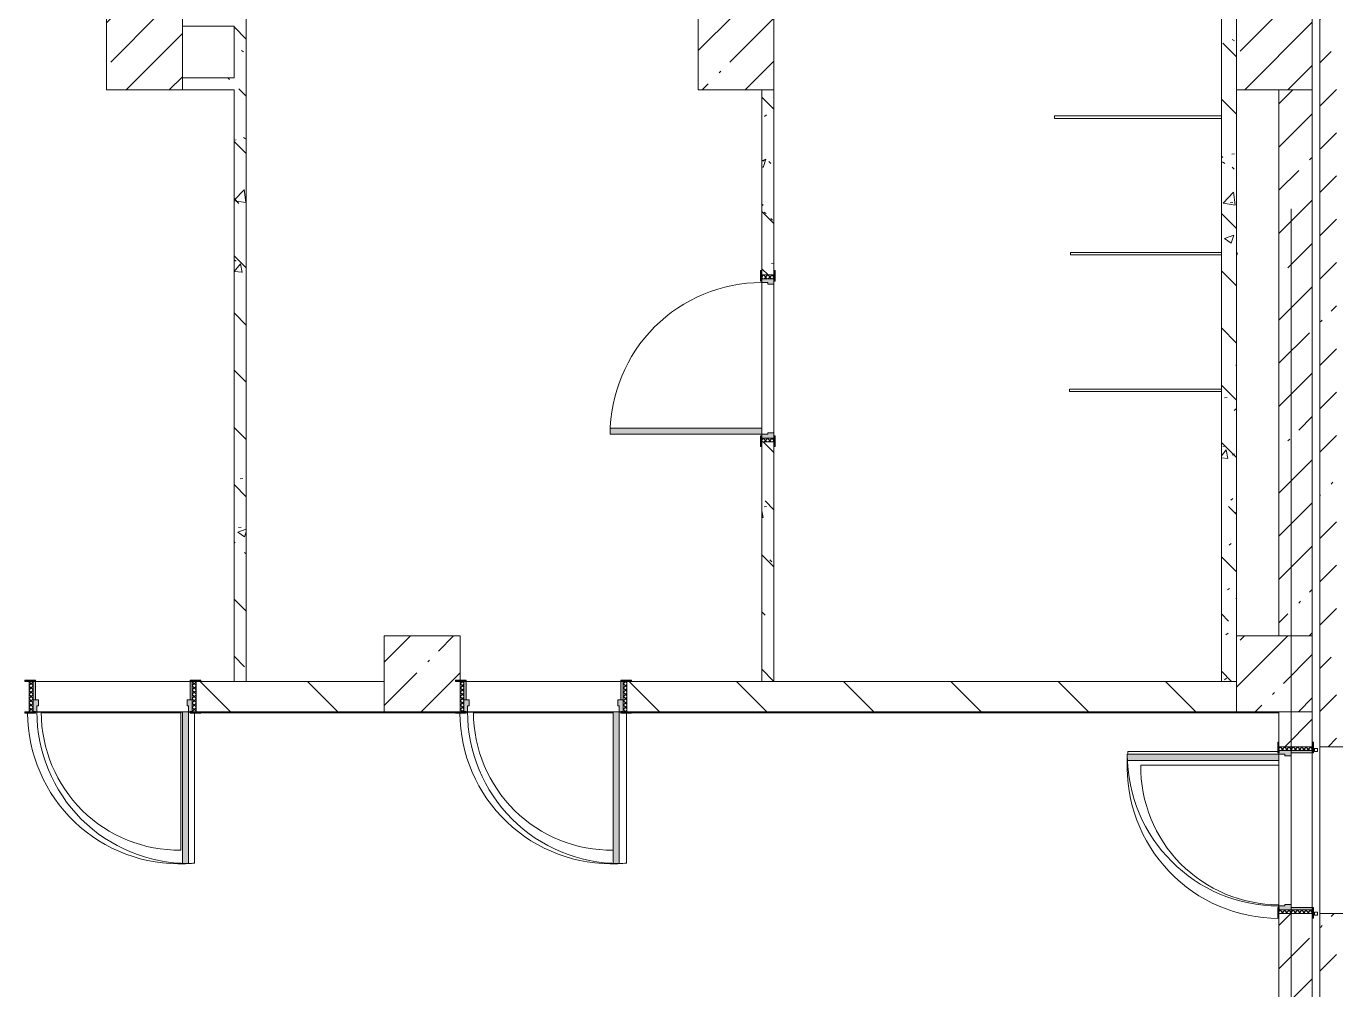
# Model space of a CAD drawing. Header units: millimetres. Extents: x 81632 to 272167, y -8553 to 29000.
# Drawn here: x 221181 to 229816, y 16767 to 23120 of the extents above; entities that cross this region are included whole.
import ezdxf

# ---------------------------------------------------------------- set-up
doc = ezdxf.new("R2010")
doc.units = ezdxf.units.MM
for name, color, linetype, lineweight, true_color in [('A-DOOR-5', 7, 'Continuous', 5, 0xe2e2e2), ('A-DOOR-6', 7, 'Continuous', 5, 0xaaaaaa), ('A-DOOR-FRAM-4', 7, 'Continuous', 5, 0xe2e2e2), ('A-DOOR-FRAM-6', 7, 'Continuous', 5, 0xaaaaaa), ('A-FLOR-1', 7, 'Continuous', 5, 0xaaaaaa), ('I-WALL-4', 7, 'Continuous', 5, 0x737373), ('I-WALL-5', 7, 'Continuous', 5, 0x787878)]:
    doc.layers.add(name, color=color, linetype=linetype, lineweight=lineweight, true_color=true_color)
for name, color, linetype, lineweight in [('A-GENM', 7, 'Continuous', 5), ('A-WALL', 7, 'Continuous', 9), ('A-WALL-2', 7, 'Continuous', 5), ('I-WALL-3', 7, 'Continuous', 5), ('S-COLS-1', 7, 'Continuous', 5), ('Оси', 7, 'Continuous', 9)]:
    doc.layers.add(name, color=color, linetype=linetype, lineweight=lineweight)
pattern_1 = [(45, (144961.33, 0), (-285.1231, 285.1231), []), (45, (145246.45, 0), (-285.1231, 285.1231), [504.031, -100.806, 16.764, -84.042])]
pattern_2 = [(135, (144961.33, 0), (-377.1708, -377.1708), [533.4, -88.9, 17.78, -88.9]), (135, (144961.33, 376.94), (-377.1708, -377.1708), []), (50, (144961.33, 0), (637.6445, -55.7866), [66.675, -733.425]), (355, (144961.3, 0), (-123.3494, 668.699), [53.34, -586.74]), (100.451, (145014.47, -4.65), (514.299, 612.908), [56.665, -623.315]), (46.184, (144961.3, 177.8), (948.7764, -147.15), [100.012, -1100.137]), (96.636, (145040.4, 165.5), (830.909, 865.997), [84.998, -934.973]), (351.184, (144961.3, 177.8), (830.918, 865.988), [80.01, -880.11]), (21, (145050.23, 133.35), (530.6506, -357.9283), [66.675, -733.425]), (326, (145050.2, 133.35), (216.308, 644.6585), [53.34, -586.74]), (71.451, (145094.45, 103.5), (746.9596, 286.7243), [56.665, -623.315]), (37.5, (144961.33, 0), (10.81053, 295.9426), [16.764, -562.864, 16.764, -578.866, -588.962]), (37.5, (144961.33, 0), (10.81053, 295.9426), [-1175.258, 16.764, -572.198]), (7.5, (144961.33, 0), (233.8692, 350.6318), [16.764, -322.834, 16.764, -549.529, -224.472]), (7.5, (144961.33, 0), (233.8692, 350.6318), [-905.891, 16.764, -207.708]), (327.5, (144763.08, 0), (474.5678, -20.0513), [16.764, -205.486, 16.764, -676.656, -920.115]), (327.5, (144763.08, 0), (474.5678, -20.0513), [-915.67, 16.764, -903.351]), (317.5, (144674.2, 0), (518.4522, 88.9934), [16.764, -272.161, 16.764, -443.738, -653.415]), (317.5, (144674.2, 0), (518.4522, 88.9934), [-749.427, 16.764, -636.651])]

# ---------------------------------------------------------------- blocks, each defined once
blk = doc.blocks.new('BSC_Колонна _Прямоугольная - 500х500-23287078-2_6_3_птичка')
at = {"layer": 'S-COLS-1'}
h = blk.add_hatch(dxfattribs=at)
h.set_pattern_fill('FP_74', color=256, style=0, pattern_type=2)
h.set_pattern_definition([(45, (-84450, -22950), (-285.1231, 285.1231), []), (45, (-84164.88, -22950), (-285.1231, 285.1231), [504.031, -100.806, 16.764, -84.042])])
h.paths.add_polyline_path([(-250, -250), (250, -250), (250, 250), (-250, 250)])
for p, q in [((250, 250), (-250, 250)), ((-250, 250), (-250, -250)), ((250, -250), (250, 250)), ((-250, -250), (250, -250))]:
    blk.add_line(p, q, dxfattribs=at)
blk = doc.blocks.new('BSC_Колонна _Прямоугольная - 500х500-V57-2_6_3_птичка')
at = {"layer": 'S-COLS-1'}
h = blk.add_hatch(dxfattribs=at)
h.set_pattern_fill('FP_93', color=256, style=0, pattern_type=2)
h.set_pattern_definition([(45, (-77000, -22950), (-285.1231, 285.1231), []), (45, (-76714.88, -22950), (-285.1231, 285.1231), [504.031, -100.806, 16.764, -84.042])])
h.paths.add_polyline_path([(-250, -250), (250, -250), (250, 250), (-250, 250)])
for p, q in [((250, 250), (-250, 250)), ((-250, 250), (-250, -250)), ((250, -250), (250, 250)), ((-250, -250), (250, -250))]:
    blk.add_line(p, q, dxfattribs=at)
blk = doc.blocks.new('110_Дверь_СКБ_1Ст_Внутренняя1 - Д-4 1100x2100h_су мгн-V61-2_6_3_птичка')
at = {"layer": 'A-DOOR-5'}
h = blk.add_hatch(color=256, dxfattribs=at)
h.paths.add_polyline_path([(-512.5, 40), (-512.5, -40), (-477.5, -40), (-477.5, 0), (-487.5, 0), (-487.5, 40)])
h.paths.add_polyline_path([(502.5, 0), (502.5, -40), (537.5, -40), (537.5, 40), (512.5, 40), (512.5, 0)])
at = {"layer": 'A-DOOR-6'}
h = blk.add_hatch(dxfattribs=at)
h.set_pattern_fill('FP_8', color=256, style=0, pattern_type=2)
h.set_pattern_definition([(135, (1751.41, 104.685), (-14.14214, -14.14214), []), (225, (1751.41, 104.685), (14.14214, -14.14214), [])])
h.paths.add_polyline_path([(537.5, -40), (562.5, -40), (562.5, 40), (537.5, 40)])
at = {"layer": 'A-DOOR-FRAM-4'}
for points in [[(-487.5, 40), (-447.5, 40), (-447.5, 1040), (-487.5, 1040), (-487.5, 937.4)], [(-567.5, 40), (-497.5, 40), (-497.5, 48), (-567.5, 48)], [(522.5, 40), (592.5, 40), (592.5, 48), (522.5, 48)], [(-567.5, -48), (-497.5, -48), (-497.5, -40), (-567.5, -40)], [(522.5, -48), (592.5, -48), (592.5, -40), (522.5, -40)]]:
    blk.add_hatch(color=256, dxfattribs=at).paths.add_polyline_path(points)
at = {"layer": 'A-DOOR-FRAM-6'}
h = blk.add_hatch(dxfattribs=at)
h.set_pattern_fill('FP_9', color=256, style=0, pattern_type=2)
h.set_pattern_definition([(45, (-371.384, 104.685), (-14.1421, 14.1421), []), (135, (-371.384, 104.685), (-14.1421, -14.1421), [])])
h.paths.add_polyline_path([(-537.5, 40), (-537.5, -40), (-512.5, -40), (-512.5, 40)])
at = {"layer": 'A-DOOR-6'}
for p, q in [((-487.5, 1040), (-487.5, 40)), ((-447.5, 1040), (-487.5, 1040)), ((-447.5, 40), (-447.5, 1040)), ((-487.5, 40), (-447.5, 40))]:
    blk.add_line(p, q, dxfattribs=at)
blk.add_arc((-487.5, 40), 1000, 360, 90, dxfattribs=at)
at = {"layer": 'A-DOOR-FRAM-6'}
for p, q in [((-497.5, 48), (-567.5, 48)), ((-567.5, 48), (-567.5, 40)), ((-567.5, 40), (-497.5, 40)), ((-512.5, 40), (-537.5, 40)), ((-537.5, 40), (-537.5, -40)), ((-487.5, 40), (-512.5, 40)), ((-512.5, 40), (-512.5, -40)), ((-512.5, -40), (-512.5, 40)), ((-497.5, 40), (-512.5, 40)), ((-512.5, 40), (-512.5, 39)), ((-512.5, 39), (-497.5, 39)), ((-497.5, 40), (-497.5, 48)), ((-497.5, 39), (-497.5, 40)), ((-487.5, 0), (-487.5, 40)), ((-477.5, 0), (-487.5, 0)), ((-477.5, -40), (-477.5, 0)), ((512.5, 0), (502.5, 0)), ((502.5, 0), (502.5, -40)), ((512.5, 40), (512.5, 0)), ((537.5, 40), (512.5, 40)), ((592.5, 48), (522.5, 48)), ((522.5, 48), (522.5, 40)), ((537.5, 40), (522.5, 40)), ((522.5, 40), (522.5, 39)), ((522.5, 40), (592.5, 40)), ((522.5, 39), (537.5, 39)), ((537.5, -40), (537.5, 40)), ((562.5, 40), (537.5, 40)), ((537.5, 40), (537.5, -40)), ((537.5, 39), (537.5, 40)), ((562.5, -40), (562.5, 40)), ((592.5, 40), (592.5, 48)), ((-497.5, -40), (-567.5, -40)), ((-567.5, -40), (-567.5, -48)), ((-567.5, -48), (-497.5, -48)), ((-537.5, -40), (-512.5, -40)), ((-497.5, -39), (-512.5, -39)), ((-512.5, -39), (-512.5, -40)), ((-512.5, -40), (-477.5, -40)), ((-512.5, -40), (-497.5, -40)), ((-497.5, -40), (-497.5, -39)), ((-497.5, -48), (-497.5, -40)), ((502.5, -40), (537.5, -40)), ((537.5, -39), (522.5, -39)), ((522.5, -39), (522.5, -40)), ((522.5, -40), (537.5, -40)), ((592.5, -40), (522.5, -40)), ((522.5, -40), (522.5, -48)), ((522.5, -48), (592.5, -48)), ((537.5, -40), (537.5, -39)), ((537.5, -40), (562.5, -40)), ((592.5, -48), (592.5, -40))]:
    blk.add_line(p, q, dxfattribs=at)
blk = doc.blocks.new('110_Дверь_СКБ_1Ст_Внутренняя1 - Д-4 1100x2100h_су мгн-32375332-2_6_3_птичка')
at = {"layer": 'A-DOOR-5'}
h = blk.add_hatch(color=256, dxfattribs=at)
h.paths.add_polyline_path([(512.5, 100), (512.5, 60), (502.5, 60), (502.5, 20), (537.5, 24.3), (537.5, 100)])
h.paths.add_polyline_path([(-487.5, 100), (-512.5, 100), (-512.5, 20), (-477.5, 20), (-477.5, 60), (-487.5, 60)])
at = {"layer": 'A-DOOR-6'}
h = blk.add_hatch(dxfattribs=at)
h.set_pattern_fill('FP_22', color=256, style=0, pattern_type=2)
h.set_pattern_definition([(135, (1751.41, 164.685), (-14.14214, -14.14214), []), (225, (1751.41, 164.685), (14.14214, -14.14214), [])])
h.paths.add_polyline_path([(562.5, 100), (537.5, 100), (537.5, -100), (562.5, -100), (562.5, 24.3)])
at = {"layer": 'A-DOOR-FRAM-4'}
for points in [[(-487.5, 1100), (-487.5, 100), (-447.5, 100), (-447.5, 1100)], [(-567.5, 108), (-567.5, 100), (-497.5, 100), (-497.5, 108)], [(592.5, 108), (522.5, 108), (522.5, 100), (592.5, 100)], [(-497.5, 20), (-512.5, 20), (-512.5, -100), (-497.5, -100)], [(537.5, 20), (522.5, 20), (522.5, -100), (537.5, -100)], [(-567.5, -100), (-567.5, -108), (-497.5, -108), (-497.5, -100)], [(592.5, -100), (522.5, -100), (522.5, -108), (592.5, -108)]]:
    blk.add_hatch(color=256, dxfattribs=at).paths.add_polyline_path(points)
at = {"layer": 'A-DOOR-FRAM-6'}
h = blk.add_hatch(dxfattribs=at)
h.set_pattern_fill('FP_23', color=256, style=0, pattern_type=2)
h.set_pattern_definition([(45, (-371.384, 164.685), (-14.1421, 14.1421), []), (135, (-371.384, 164.685), (-14.1421, -14.1421), [])])
h.paths.add_polyline_path([(-512.5, 100), (-537.5, 100), (-537.5, -100), (-512.5, -100)])
at = {"layer": 'A-DOOR-6'}
for p, q in [((-487.5, 1100), (-487.5, 100)), ((-447.5, 1100), (-487.5, 1100)), ((-447.5, 100), (-447.5, 1100)), ((-487.5, 100), (-447.5, 100))]:
    blk.add_line(p, q, dxfattribs=at)
blk.add_arc((-487.5, 100), 1000, 360, 90, dxfattribs=at)
at = {"layer": 'A-DOOR-FRAM-6'}
for p, q in [((-497.5, 108), (-567.5, 108)), ((-567.5, 108), (-567.5, 100)), ((-567.5, 100), (-497.5, 100)), ((-512.5, 100), (-537.5, 100)), ((-537.5, 100), (-537.5, -100)), ((-487.5, 100), (-512.5, 100)), ((-512.5, 100), (-512.5, 20)), ((-512.5, -100), (-512.5, 100)), ((-497.5, 100), (-512.5, 100)), ((-512.5, 100), (-512.5, 99)), ((-512.5, 99), (-497.5, 99)), ((-497.5, 100), (-497.5, 108)), ((-497.5, 99), (-497.5, 100)), ((-487.5, 60), (-487.5, 100)), ((512.5, 100), (512.5, 60)), ((537.5, 100), (512.5, 100)), ((592.5, 108), (522.5, 108)), ((522.5, 108), (522.5, 100)), ((537.5, 100), (522.5, 100)), ((522.5, 100), (522.5, 99)), ((522.5, 100), (592.5, 100)), ((522.5, 99), (537.5, 99)), ((537.5, 20), (537.5, 100)), ((562.5, 100), (537.5, 100)), ((537.5, 100), (537.5, -100)), ((537.5, 99), (537.5, 100)), ((562.5, -100), (562.5, 100)), ((592.5, 100), (592.5, 108)), ((-512.5, 20), (-477.5, 20)), ((-497.5, 20), (-512.5, 20)), ((-512.5, 20), (-512.5, -100)), ((-497.5, -100), (-497.5, 20)), ((-477.5, 60), (-487.5, 60)), ((-477.5, 20), (-477.5, 60)), ((512.5, 60), (502.5, 60)), ((502.5, 60), (502.5, 20)), ((502.5, 20), (537.5, 20)), ((537.5, 20), (522.5, 20)), ((522.5, 20), (522.5, -100)), ((537.5, -100), (537.5, 20)), ((-497.5, -100), (-567.5, -100)), ((-567.5, -100), (-567.5, -108)), ((-567.5, -108), (-497.5, -108)), ((-537.5, -100), (-512.5, -100)), ((-512.5, -100), (-497.5, -100)), ((-497.5, -108), (-497.5, -100)), ((522.5, -100), (537.5, -100)), ((592.5, -100), (522.5, -100)), ((522.5, -100), (522.5, -108)), ((522.5, -108), (592.5, -108)), ((537.5, -100), (562.5, -100)), ((592.5, -108), (592.5, -100))]:
    blk.add_line(p, q, dxfattribs=at)
blk = doc.blocks.new('131_Сантехническая перегородка - СП-2-29831410-2_6_3_птичка')
at = {"layer": 'A-GENM'}
for p, q in [((0, 8), (1100, 8)), ((1100, 8), (1100, -8)), ((1100, -8), (0, -8))]:
    blk.add_line(p, q, dxfattribs=at)
blk = doc.blocks.new('131_Сантехническая перегородка - СП-2-16286057-2_6_3_птичка')
at = {"layer": 'A-GENM'}
for p, q in [((0, 8), (995.7, 8)), ((0, 8), (0, -8)), ((1100, 8), (1100, -8)), ((995.7, -8), (0, -8))]:
    blk.add_line(p, q, dxfattribs=at)
blk = doc.blocks.new('131_Сантехническая перегородка - СП-2-V64-2_6_3_птичка')
at = {"layer": 'A-GENM'}
for p, q in [((0, 8), (1000.7, 8)), ((0, 8), (0, -8)), ((1000.7, -8), (0, -8))]:
    blk.add_line(p, q, dxfattribs=at)
blk = doc.blocks.new('110_Дверь_СКБ_1Ст_Внутренняя1 - Д-4 _л_ 1100x2100h_су мгн-V88-2_6_3_птичка')
at = {"layer": 'A-DOOR-5'}
h = blk.add_hatch(color=256, dxfattribs=at)
h.paths.add_polyline_path([(-512.5, 110), (-512.5, 30), (-477.5, 30), (-477.5, 70), (-487.5, 70), (-487.5, 110)])
h.paths.add_polyline_path([(502.5, 70), (502.5, 30), (537.5, 30), (537.5, 110), (512.5, 110), (512.5, 70)])
at = {"layer": 'A-DOOR-6'}
h = blk.add_hatch(dxfattribs=at)
h.set_pattern_fill('FP_20', color=256, style=0, pattern_type=2)
h.set_pattern_definition([(135, (1751.41, 174.685), (-14.14214, -14.14214), []), (225, (1751.41, 174.685), (14.14214, -14.14214), [])])
h.paths.add_polyline_path([(537.5, 110), (537.5, -110), (562.5, -110), (562.5, 110)])
at = {"layer": 'A-DOOR-FRAM-4'}
for points in [[(472.5, 110), (512.5, 110), (512.5, 1110), (472.5, 1110), (472.5, 815.6)], [(-567.5, 110), (-497.5, 110), (-497.5, 118), (-567.5, 118)], [(522.5, 110), (592.5, 110), (592.5, 118), (522.5, 118)], [(-512.5, 30), (-512.5, -110), (-497.5, -110), (-497.5, 30)], [(522.5, 30), (522.5, -110), (537.5, -110), (537.5, 30)], [(-567.5, -118), (-497.5, -118), (-497.5, -110), (-567.5, -110)], [(522.5, -118), (592.5, -118), (592.5, -110), (522.5, -110)]]:
    blk.add_hatch(color=256, dxfattribs=at).paths.add_polyline_path(points)
at = {"layer": 'A-DOOR-FRAM-6'}
h = blk.add_hatch(dxfattribs=at)
h.set_pattern_fill('FP_21', color=256, style=0, pattern_type=2)
h.set_pattern_definition([(45, (-371.384, 174.685), (-14.1421, 14.1421), []), (135, (-371.384, 174.685), (-14.1421, -14.1421), [])])
h.paths.add_polyline_path([(-537.5, 110), (-537.5, -110), (-512.5, -110), (-512.5, 110)])
at = {"layer": 'A-DOOR-6'}
for p, q in [((512.5, 1110), (472.5, 1110)), ((472.5, 1110), (472.5, 110)), ((512.5, 110), (512.5, 1110)), ((472.5, 110), (512.5, 110))]:
    blk.add_line(p, q, dxfattribs=at)
blk.add_arc((512.5, 110), 1000, 90, 180, dxfattribs=at)
at = {"layer": 'A-DOOR-FRAM-6'}
for p, q in [((-497.5, 118), (-567.5, 118)), ((-567.5, 118), (-567.5, 110)), ((-567.5, 110), (-497.5, 110)), ((-512.5, 110), (-537.5, 110)), ((-537.5, 110), (-537.5, -110)), ((-487.5, 110), (-512.5, 110)), ((-512.5, 110), (-512.5, 30)), ((-512.5, -110), (-512.5, 110)), ((-497.5, 110), (-512.5, 110)), ((-512.5, 110), (-512.5, 109)), ((-512.5, 109), (-497.5, 109)), ((-497.5, 110), (-497.5, 118)), ((-497.5, 109), (-497.5, 110)), ((-487.5, 70), (-487.5, 110)), ((512.5, 110), (512.5, 70)), ((537.5, 110), (512.5, 110)), ((592.5, 118), (522.5, 118)), ((522.5, 118), (522.5, 110)), ((537.5, 110), (522.5, 110)), ((522.5, 110), (522.5, 109)), ((522.5, 110), (592.5, 110)), ((522.5, 109), (537.5, 109)), ((537.5, 30), (537.5, 110)), ((562.5, 110), (537.5, 110)), ((537.5, 110), (537.5, -110)), ((537.5, 109), (537.5, 110)), ((562.5, -110), (562.5, 110)), ((592.5, 110), (592.5, 118)), ((-512.5, 30), (-477.5, 30)), ((-497.5, 30), (-512.5, 30)), ((-512.5, 30), (-512.5, -110)), ((-497.5, -110), (-497.5, 30)), ((-477.5, 70), (-487.5, 70)), ((-477.5, 30), (-477.5, 70)), ((512.5, 70), (502.5, 70)), ((502.5, 70), (502.5, 30)), ((502.5, 30), (537.5, 30)), ((537.5, 30), (522.5, 30)), ((522.5, 30), (522.5, -110)), ((537.5, -110), (537.5, 30)), ((-497.5, -110), (-567.5, -110)), ((-567.5, -110), (-567.5, -118)), ((-567.5, -118), (-497.5, -118)), ((-537.5, -110), (-512.5, -110)), ((-512.5, -110), (-497.5, -110)), ((-497.5, -118), (-497.5, -110)), ((522.5, -110), (537.5, -110)), ((592.5, -110), (522.5, -110)), ((522.5, -110), (522.5, -118)), ((522.5, -118), (592.5, -118)), ((537.5, -110), (562.5, -110)), ((592.5, -118), (592.5, -110))]:
    blk.add_line(p, q, dxfattribs=at)
blk = doc.blocks.new('BSC_Колонна _Прямоугольная - 500х500-V108-2_6_3_птичка')
at = {"layer": 'S-COLS-1'}
h = blk.add_hatch(dxfattribs=at)
h.set_pattern_fill('FP_127', color=256, style=0, pattern_type=2)
h.set_pattern_definition([(45, (-78830, -18850), (-285.1231, 285.1231), []), (45, (-78544.88, -18850), (-285.1231, 285.1231), [504.031, -100.806, 16.764, -84.042])])
h.paths.add_polyline_path([(-250, -250), (250, -250), (250, -50), (220, -50), (220, -42), (250, -42), (250, 250), (-250, 250), (-250, -50)])
for p, q in [((250, 250), (-250, 250)), ((-250, 250), (-250, -250)), ((250, -42), (250, 250)), ((-250, -250), (220, -250))]:
    blk.add_line(p, q, dxfattribs=at)
blk = doc.blocks.new('BSC_Колонна _Прямоугольная - 500х500-V109-2_6_3_птичка')
at = {"layer": 'S-COLS-1'}
h = blk.add_hatch(dxfattribs=at)
h.set_pattern_fill('FP_128', color=256, style=0, pattern_type=2)
h.set_pattern_definition([(45, (-84450, -18850), (-285.1231, 285.1231), []), (45, (-84164.88, -18850), (-285.1231, 285.1231), [504.031, -100.806, 16.764, -84.042])])
h.paths.add_polyline_path([(-250, -250), (250, -250), (250, 250), (-250, 250)])
for p, q in [((250, 250), (-250, 250)), ((-250, 250), (-250, -250)), ((250, -250), (250, 250)), ((-250, -250), (250, -250))]:
    blk.add_line(p, q, dxfattribs=at)
blk = doc.blocks.new('BSC_Колонна _Прямоугольная - 500х500-V110-2_6_3_птичка')
at = {"layer": 'S-COLS-1'}
h = blk.add_hatch(dxfattribs=at)
h.set_pattern_fill('FP_129', color=256, style=0, pattern_type=2)
h.set_pattern_definition([(45, (-80900, -22950), (-285.1231, 285.1231), []), (45, (-80614.88, -22950), (-285.1231, 285.1231), [504.031, -100.806, 16.764, -84.042])])
h.paths.add_polyline_path([(-250, -250), (250, -250), (250, 250), (-250, 250)])
for p, q in [((250, 250), (-250, 250)), ((-250, 250), (-250, -250)), ((250, -250), (250, 250)), ((-250, -250), (250, -250))]:
    blk.add_line(p, q, dxfattribs=at)

msp = doc.modelspace()

# ---------------------------------------------------------------- hatches: boundary and pattern name
at = {"layer": 'I-WALL-3'}
h = msp.add_hatch(dxfattribs=at)
h.set_pattern_fill('FP_73', color=256, style=0, pattern_type=2)
h.set_pattern_definition(pattern_1)
h.paths.add_polyline_path([(229821.3, 18370), (229821.3, 27100), (229711.3, 27100), (229711.3, 18370)])
h = msp.add_hatch(dxfattribs=at)
h.set_pattern_fill('FP_73', color=256, style=0, pattern_type=2)
h.set_pattern_definition(pattern_1)
h.paths.add_polyline_path([(229661.3, 15150), (229661.3, 15530), (229441.3, 15530), (229441.3, 15150)])
h.paths.add_polyline_path([(229636.2, 18570), (229661.3, 18570), (229661.3, 18600), (229441.3, 18600), (229441.3, 18570)])
h.paths.add_polyline_path([(229636.2, 19100), (229661.3, 19100), (229661.3, 22700), (229441.3, 22700), (229441.3, 19100), (229449.8, 19100)])
h.paths.add_polyline_path([(229565.4, 23200), (229661.3, 23200), (229661.3, 26600), (229441.3, 26600), (229441.3, 23200)])
h = msp.add_hatch(dxfattribs=at)
h.set_pattern_fill('FP_76', color=256, style=0, pattern_type=2)
h.set_pattern_definition([(135, (144961.33, 0), (-353.5534, -353.5534), [])])
h.paths.add_polyline_path([(222301.3, 18600), (223541.3, 18600), (223541.3, 18800), (222301.3, 18800)])
h.paths.add_polyline_path([(225171.3, 18600), (229161.3, 18600), (229161.3, 18800), (225141.3, 18800), (225141.3, 18600)])
h.paths.add_polyline_path([(212527.5, 18600), (218501.3, 18600), (218501.3, 18800), (211721.3, 18800), (211721.3, 18600)])
h.paths.add_polyline_path([(219731.2, 18600), (221201.3, 18600), (221201.3, 18800), (219001.3, 18800), (219001.3, 18600)])
h = msp.add_hatch(dxfattribs=at)
h.set_pattern_fill('FP_73', color=256, style=0, pattern_type=2)
h.set_pattern_definition(pattern_1)
h.paths.add_polyline_path([(229441.3, 15530), (229661.3, 15530), (229661.3, 17270), (229441.3, 17270), (229441.3, 15982.8)])
h.paths.add_polyline_path([(229441.3, 18370), (229661.3, 18370), (229661.3, 18570), (229441.3, 18570), (229441.3, 18400)])
h = msp.add_hatch(dxfattribs=at)
h.set_pattern_fill('FP_73', color=256, style=0, pattern_type=2)
h.set_pattern_definition(pattern_1)
h.paths.add_polyline_path([(229711.3, 16300), (229821.3, 16300), (229821.3, 17270), (229711.3, 17270), (229711.3, 17095.5)])
at = {"layer": 'I-WALL-5'}
h = msp.add_hatch(dxfattribs=at)
h.set_pattern_fill('FP_80', color=256, style=0, pattern_type=2)
h.set_pattern_definition(pattern_2)
h.paths.add_polyline_path([(222551.3, 18800), (222631.3, 18800), (222631.3, 26900), (222551.3, 26900), (222551.3, 19320.9)])
h = msp.add_hatch(dxfattribs=at)
h.set_pattern_fill('FP_80', color=256, style=0, pattern_type=2)
h.set_pattern_definition(pattern_2)
h.paths.add_polyline_path([(229161.3, 18800), (229161.3, 26900), (229062, 26900), (229062, 18800)])
h = msp.add_hatch(dxfattribs=at)
h.set_pattern_fill('FP_80', color=256, style=0, pattern_type=2)
h.set_pattern_definition(pattern_2)
h.paths.add_polyline_path([(222551.3, 22700), (222551.3, 22780), (222211.3, 22780), (222211.3, 22700)])
h = msp.add_hatch(dxfattribs=at)
h.set_pattern_fill('FP_80', color=256, style=0, pattern_type=2)
h.set_pattern_definition(pattern_2)
h.paths.add_polyline_path([(226111.3, 18800), (226111.3, 20380), (226031.3, 20380), (226031.3, 18800)])
h.paths.add_polyline_path([(226031.3, 21480), (226111.3, 21480), (226111.3, 22700), (226031.3, 22700), (226031.3, 21510)])

# ---------------------------------------------------------------- linework, layer by layer
at = {"layer": 'A-FLOR-1'}
for p, q in [((221280.2, 18596.6), (221241.3, 18596.6)), ((222200.2, 18592.9), (221280.4, 18592.9)), ((222211.3, 18597.6), (222200.2, 18597.6)), ((222200.2, 18597.6), (222200.2, 17687.6)), ((222261.3, 18597.6), (222251.3, 18597.6)), ((222290.2, 17602.6), (222290.2, 18592)), ((224011.3, 18592.9), (222331.3, 18592.9)), ((224130.2, 18596.6), (224081.3, 18596.6)), ((225050.2, 18592.9), (224130.4, 18592.9)), ((225050.2, 18597.6), (225050.2, 17687.6)), ((225101.3, 18597.6), (225091.3, 18597.6)), ((225140.2, 17602.6), (225140.2, 18592)), ((229441.3, 18592.9), (225171.3, 18592.9)), ((229433.3, 18338.2), (228445.4, 18338.2)), ((229440.4, 18320), (229440.4, 18330)), ((229711.3, 18370), (229711.3, 17270)), ((228530.4, 18248.2), (229440.4, 18248.2)), ((229440.4, 18248.2), (229440.4, 18280)), ((229439.4, 17310), (229439.4, 17328.2))]:
    msp.add_line(p, q, dxfattribs=at)
for centre, radius, start, end in [((222190.2, 18597.6), 1000, 180.32046, 272.39422), ((222190.2, 18597.6), 910, 180.06296, 270.62964), ((225040.2, 18597.6), 1000, 180.32046, 272.39422), ((225040.2, 18597.6), 910, 180.06296, 270.62964), ((229440.4, 18238.2), 1000, 174.26083, 175.30446), ((229440.4, 18238.2), 1000, 177.59974, 269.9427), ((229440.4, 18238.2), 910, 179.37036, 269.93704), ((222190.2, 18597.6), 1000, 273.50823, 275.73917), ((225040.2, 18597.6), 1000, 272.93441, 275.73917)]:
    msp.add_arc(centre, radius, start, end, dxfattribs=at)
at = {"layer": 'A-WALL'}
for p, q in [((222551.3, 18800), (222631.3, 18800)), ((226031.3, 18800), (226111.3, 18800)), ((229062, 18800), (229161.3, 18800))]:
    msp.add_line(p, q, dxfattribs=at)
at = {"layer": 'A-WALL-2'}
for p, q in [((229696.3, 18358.5), (229676.3, 18358.5)), ((229676.3, 18358.5), (229676.3, 18338.5)), ((229676.3, 18338.5), (229696.3, 18338.5)), ((229696.3, 18338.5), (229696.3, 18358.5)), ((229696.3, 17280), (229676.3, 17280)), ((229676.3, 17280), (229676.3, 17260)), ((229696.3, 17260), (229696.3, 17280)), ((229676.3, 17260), (229696.3, 17260))]:
    msp.add_line(p, q, dxfattribs=at)
at = {"layer": 'I-WALL-3'}
for p, q in [((229711.3, 27100), (229711.3, 18370)), ((222631.3, 18800), (222631.3, 26900)), ((229062, 23420), (229062, 18800)), ((222211.3, 23120), (222551.3, 23120)), ((222551.3, 23120), (222551.3, 22780)), ((222551.3, 22780), (222211.3, 22780)), ((222211.3, 22700), (222551.3, 22700)), ((222551.3, 22700), (222551.3, 18800)), ((226031.3, 22700), (226031.3, 21510)), ((226111.3, 21510), (226111.3, 22700)), ((229162, 19100), (229162, 22700)), ((229441.3, 22700), (229441.3, 19100)), ((229661.3, 19100), (229661.3, 22700)), ((226031.3, 20470), (226031.3, 21430)), ((226111.3, 21420), (226111.3, 20440)), ((226031.3, 20350), (226031.3, 18800)), ((226111.3, 18800), (226111.3, 20350)), ((221241.3, 18800), (222261.3, 18800)), ((222551.3, 18800), (222331.3, 18800)), ((223541.3, 18800), (222631.3, 18800)), ((224081.3, 18800), (225101.3, 18800)), ((226031.3, 18800), (225171.3, 18800)), ((229062, 18800), (226111.3, 18800)), ((222211.3, 18600), (221251.3, 18600)), ((222331.3, 18600), (223541.3, 18600)), ((225051.3, 18600), (224091.3, 18600)), ((225171.3, 18600), (229161.3, 18600)), ((229441.3, 18600), (229441.3, 18400)), ((229661.3, 18400), (229661.3, 18600)), ((229661.3, 18330), (229661.3, 17310)), ((229441.3, 17320), (229441.3, 18280)), ((229441.3, 17240), (229441.3, 16130)), ((229661.3, 11550), (229661.3, 17240)), ((229711.3, 17270), (229711.3, 10400))]:
    msp.add_line(p, q, dxfattribs=at)
at = {"layer": 'I-WALL-4'}
for p, q in [((229711.3, 18370), (229931.3, 18370)), ((231923, 17270), (229711.3, 17270))]:
    msp.add_line(p, q, dxfattribs=at)
at = {"layer": 'Оси'}
msp.add_line((229521.3, 10029.8), (229521.3, 21915.1), dxfattribs=at)

# ---------------------------------------------------------------- block references
at = {"layer": 'A-DOOR-6'}
for name, p, rotation in [('110_Дверь_СКБ_1Ст_Внутренняя1 - Д-4 1100x2100h_су мгн-V61-2_6_3_птичка', (226071.3, 20917.5), 89.99999999999984), ('110_Дверь_СКБ_1Ст_Внутренняя1 - Д-4 1100x2100h_су мгн-32375332-2_6_3_птичка', (221763.8, 18700), 180), ('110_Дверь_СКБ_1Ст_Внутренняя1 - Д-4 1100x2100h_су мгн-32375332-2_6_3_птичка', (224603.8, 18700), 180), ('110_Дверь_СКБ_1Ст_Внутренняя1 - Д-4 _л_ 1100x2100h_су мгн-V88-2_6_3_птичка', (229551.3, 17807.5), 89.9999999999999)]:
    msp.add_blockref(name, p, dxfattribs=dict(at, rotation=rotation))
at = {"layer": 'A-GENM', "rotation": 180}
msp.add_blockref('131_Сантехническая перегородка - СП-2-29831410-2_6_3_птичка', (229062, 22520), dxfattribs=at)
at = {"layer": 'A-GENM'}
for name, p in [('131_Сантехническая перегородка - СП-2-16286057-2_6_3_птичка', (228066.3, 21620)), ('131_Сантехническая перегородка - СП-2-V64-2_6_3_птичка', (228061.3, 20720))]:
    msp.add_blockref(name, p, dxfattribs=at)
at = {"layer": 'S-COLS-1'}
for name, p in [('BSC_Колонна _Прямоугольная - 500х500-V57-2_6_3_птичка', (221961.3, 22950)), ('BSC_Колонна _Прямоугольная - 500х500-V110-2_6_3_птичка', (225861.3, 22950)), ('BSC_Колонна _Прямоугольная - 500х500-23287078-2_6_3_птичка', (229411.3, 22950)), ('BSC_Колонна _Прямоугольная - 500х500-V108-2_6_3_птичка', (223791.3, 18850)), ('BSC_Колонна _Прямоугольная - 500х500-V109-2_6_3_птичка', (229411.3, 18850))]:
    msp.add_blockref(name, p, dxfattribs=at)

doc.saveas('drawing.dxf')
